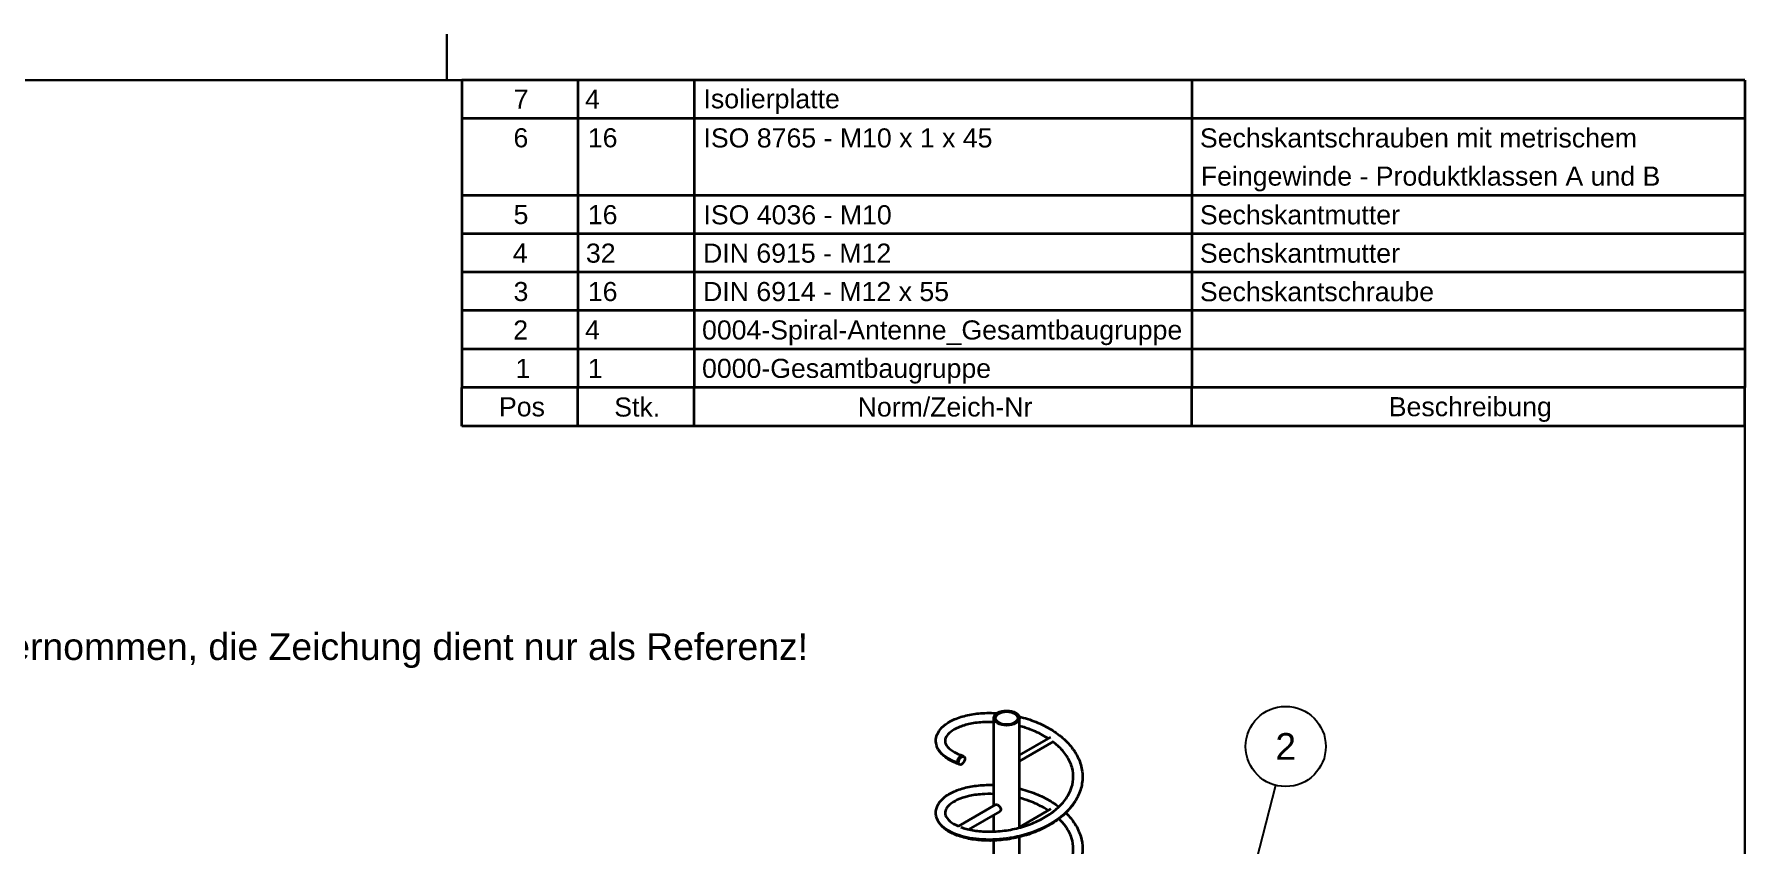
# Model space of a CAD drawing. Header units: millimetres. Extents: x 150 to 6235, y 143 to 4395.
# Drawn here: x 2789 to 6150, y 2802 to 4395 of the extents above; entities that cross this region are included whole.
import ezdxf

# ---------------------------------------------------------------- set-up
doc = ezdxf.new("R2010")
doc.units = ezdxf.units.MM
doc.header["$LTSCALE"] = 15
doc.layers.add('AM_0', color=7, linetype='Continuous', lineweight=35)
doc.layers.add('AM_6', color=7, linetype='Continuous', lineweight=35)
for name, color, linetype, lineweight, true_color in [('AM_5', 3, 'Continuous', 25, 0x00ff00), ('AM_TANG', 171, 'Continuous', 18, 0x8080ff), ('Skizziergeometrie(Böma)', 179, 'Continuous', 30, 0x262659)]:
    doc.layers.add(name, color=color, linetype=linetype, lineweight=lineweight, true_color=true_color)
doc.styles.add('WEC-2_5', font='arial.ttf')
doc.styles.add('WEC-3_5', font='arial.ttf')

# ---------------------------------------------------------------- blocks, each defined once
blk = doc.blocks.new('Ränder A3')
at = {"layer": 'Skizziergeometrie(Böma)'}
for p, q in [((10, 287), (410, 287)), ((410, 287), (410, 10))]:
    blk.add_line(p, q, dxfattribs=at)
blk = doc.blocks.new('Faltmarken_A3')
at = {"layer": 'Skizziergeometrie(Böma)'}
blk.add_line((230, 0), (230, 6), dxfattribs=at)
blk = doc.blocks.new('Bauteilliste')
at = {"layer": 'AM_6'}
for p, q in [((410, 287), (241.95, 287)), ((241.95, 287), (241.95, 246.72)), ((257.16, 287), (257.16, 246.72)), ((272.37, 287), (272.37, 246.72)), ((337.56, 287), (337.56, 246.72)), ((410, 287), (410, 246.72)), ((410, 281.96), (241.95, 281.96)), ((410, 271.89), (241.95, 271.89)), ((410, 266.86), (241.95, 266.86)), ((410, 261.82), (241.95, 261.82)), ((410, 256.79), (241.95, 256.79)), ((410, 251.75), (241.95, 251.75)), ((410, 246.72), (241.95, 246.72)), ((241.95, 241.68), (241.95, 246.72)), ((257.16, 241.68), (257.16, 246.72)), ((272.37, 241.68), (272.37, 246.72)), ((337.56, 241.68), (337.56, 246.72)), ((410, 241.68), (410, 246.72)), ((410, 241.68), (241.95, 241.68))]:
    blk.add_line(p, q, dxfattribs=at)
at = {"layer": 'AM_6', "color": 7, "char_height": 2.5, "attachment_point": 7, "style": 'WEC-2_5'}
for s, insert in [('7', (248.75, 283.25)), ('4', (258.1, 283.23)), ('Isolierplatte', (273.61, 282.54)), ('6', (248.72, 278.15)), ('16', (258.46, 278.15)), ('ISO 8765 - M10 x 1 x 45', (273.61, 278.13)), ('Sechskantschrauben mit metrischem ', (338.63, 278.13)), ('Feingewinde - Produktklassen A und B', (338.76, 272.41)), ('5', (248.73, 268.1)), ('16', (258.46, 268.08)), ('ISO 4036 - M10', (273.61, 268.06)), ('Sechskantmutter', (338.63, 268.06)), ('4', (248.63, 263.09)), ('32', (258.21, 263.04)), ('DIN 6915 - M12', (273.55, 263.04)), ('Sechskantmutter', (338.63, 263.03)), ('3', (248.73, 258.01)), ('16', (258.46, 258.01)), ('DIN 6914 - M12 x 55', (273.55, 258.01)), ('Sechskantschraube', (338.63, 257.99)), ('2', (248.69, 253.01)), ('4', (258.1, 253.02)), ('0004-Spiral-Antenne_Gesamtbaugruppe', (273.42, 252.26)), ('1', (248.98, 247.98)), ('1', (258.46, 247.98)), ('0000-Gesamtbaugruppe', (273.42, 247.23)), ('Pos', (246.82, 242.91)), ('Stk.', (261.92, 242.88)), ('Norm/Zeich-Nr', (293.8, 242.89)), ('Beschreibung', (363.37, 242.21))]:
    blk.add_mtext(s, dxfattribs=dict(at, insert=insert))
blk = doc.blocks.new('Positionsnummer1')
at = {"layer": 'AM_5', "linetype": 'Continuous', "lineweight": 25}
for p, q in [((346.06, 184.75), (348.58, 194.64)), ((345.58, 184.87), (345.32, 181.84)), ((346.06, 184.75), (345.32, 181.84)), ((345.32, 181.84), (346.55, 184.62)), ((346.55, 184.62), (345.58, 184.87))]:
    blk.add_line(p, q, dxfattribs=at)
at = {"layer": 'AM_5', "linetype": 'Continuous', "lineweight": 25, "flags": 128}
blk.add_lwpolyline([(345.58, 184.87), (345.32, 181.84), (346.55, 184.62), (345.58, 184.87)], dxfattribs=at)
at = {"layer": 'AM_5'}
blk.add_circle((349.87, 199.71), 5.25, dxfattribs=at)
blk.add_solid([(345.58, 184.87), (345.32, 181.84), (346.55, 184.62), (345.58, 184.87)], dxfattribs=at)
at = {"layer": 'AM_5', "color": 7, "insert": (349.87, 199.71), "char_height": 3.5, "attachment_point": 5, "style": 'WEC-3_5'}
blk.add_mtext('2', dxfattribs=at)

msp = doc.modelspace()

# ---------------------------------------------------------------- linework, layer by layer
at = {"layer": 'AM_0'}
for p, q in [((4674.766, 2879.208), (4674.766, 3051.451)), ((4724.766, 2836.066), (4724.766, 3051.451)), ((4724.766, 2978.578), (4786.477, 3014.207)), ((4724.766, 2967.031), (4791.466, 3005.54)), ((4606.919, 2960.231), (4604.797, 2961.456)), ((4615.919, 2975.82), (4613.797, 2977.044)), ((4678.653, 2881.453), (4605.058, 2838.962)), ((4686.378, 2868.073), (4624.963, 2832.615)), ((4674.766, 2828.463), (4674.766, 2861.369)), ((4724.766, 2837.16), (4786.477, 2872.789)), ((4674.766, 2737.791), (4674.766, 2810.703)), ((4724.766, 2694.649), (4724.766, 2817.731))]:
    msp.add_line(p, q, dxfattribs=at)
for centre, major_axis in [((4699.766, 3051.451), (25, 0)), ((4699.766, 3051.451), (22, 0)), ((4611.419, 2968.026), (4.5, 7.794))]:
    msp.add_ellipse(centre, major_axis=major_axis, ratio=0.57735027, dxfattribs=at)
msp.add_ellipse((4609.297, 2969.25), major_axis=(4.5, 7.794), ratio=0.57735027, start_param=0, end_param=3.14159265, dxfattribs=at)
msp.add_ellipse((4609.297, 2969.25), major_axis=(4.5, 7.794), ratio=0.57735027, start_param=0, end_param=3.14159265, dxfattribs=at)
for points, knots in [([(4605.04, 2961.316), (4596.85, 2964.212), (4589.524, 2967.74), (4577.08, 2975.888), (4571.885, 2980.578), (4564.282, 2990.913), (4561.793, 2996.672), (4560.846, 3003.957), (4560.757, 3005.322), (4560.757, 3010.798), (4561.579, 3014.919), (4565.149, 3023.888), (4568.405, 3028.632), (4577.062, 3037.437), (4582.655, 3041.511), (4595.991, 3048.787), (4603.93, 3051.975), (4621.457, 3057.041), (4631.17, 3058.942), (4651.612, 3061.24), (4662.469, 3061.662), (4675.997, 3061.217), (4678.456, 3061.098), (4680.93, 3060.941)], [0.03816922, 0.03816922, 0.03816922, 0.03816922, 3.51378959, 3.51378959, 7.02104837, 7.02104837, 10.47246091, 10.47246091, 11.26142487, 11.26142487, 13.63890988, 13.63890988, 16.73911277, 16.73911277, 20.04595229, 20.04595229, 23.53259557, 23.53259557, 27.03588002, 27.03588002, 30.51471772, 30.51471772, 31.2809065, 31.2809065, 31.2809065, 31.2809065]), ([(4724.257, 3054.347), (4729.867, 3052.984), (4735.433, 3051.427), (4751.847, 3046.186), (4762.533, 3041.89), (4782.535, 3031.927), (4791.978, 3026.19), (4808.989, 3013.538), (4816.664, 3006.537), (4829.695, 2991.62), (4835.139, 2983.604), (4843.355, 2967.038), (4846.198, 2958.376), (4848.381, 2945.113), (4848.757, 2940.541), (4848.757, 2927.321), (4847.389, 2918.606), (4842.075, 2901.775), (4838.102, 2893.544), (4827.843, 2877.909), (4821.464, 2870.41), (4806.726, 2856.52), (4798.248, 2850.05), (4779.81, 2838.497), (4769.723, 2833.342), (4748.676, 2824.602), (4737.578, 2820.956), (4715.16, 2815.303), (4703.691, 2813.254), (4681.166, 2810.772), (4669.961, 2810.318), (4648.555, 2810.926), (4638.215, 2811.99), (4619.053, 2815.477), (4610.112, 2817.924), (4594.158, 2824.007), (4587.052, 2827.686), (4575.122, 2836.123), (4570.215, 2840.954), (4563.291, 2851.518), (4561.193, 2857.36), (4560.778, 2863.944), (4560.757, 2864.607), (4560.757, 2867.26), (4560.946, 2869.253), (4562.32, 2876.478), (4564.663, 2881.552), (4571.518, 2890.888), (4576.141, 2895.209), (4587.591, 2903.148), (4594.643, 2906.747), (4610.639, 2912.782), (4619.725, 2915.229), (4639.162, 2918.672), (4649.634, 2919.698), (4665.15, 2920.056), (4669.93, 2920.019), (4674.766, 2919.835)], [35.70798362, 35.70798362, 35.70798362, 35.70798362, 37.43415746, 37.43415746, 40.89363316, 40.89363316, 44.36072977, 44.36072977, 47.83617331, 47.83617331, 51.31126912, 51.31126912, 54.76358285, 54.76358285, 56.55342816, 56.55342816, 59.94904805, 59.94904805, 63.33816187, 63.33816187, 66.76631912, 66.76631912, 70.23125608, 70.23125608, 73.70839169, 73.70839169, 77.18085017, 77.18085017, 80.64446173, 80.64446173, 84.10214191, 84.10214191, 87.56022076, 87.56022076, 91.02777688, 91.02777688, 94.51611577, 94.51611577, 98.02424836, 98.02424836, 101.45456211, 101.45456211, 101.8378827, 101.8378827, 102.98907107, 102.98907107, 106.07356596, 106.07356596, 109.27261743, 109.27261743, 112.71196907, 112.71196907, 116.21969771, 116.21969771, 119.70820096, 119.70820096, 121.21778559, 121.21778559, 121.21778559, 121.21778559]), ([(4674.766, 3043.491), (4668.242, 3043.758), (4661.833, 3043.735), (4645.857, 3042.96), (4636.501, 3041.778), (4619.608, 3038.261), (4611.937, 3035.9), (4598.949, 3030.419), (4593.519, 3027.258), (4585.327, 3020.783), (4582.5, 3017.443), (4579.15, 3011.235), (4578.572, 3008.394), (4579.072, 3002.239), (4580.51, 2998.665), (4586.69, 2991.247), (4591.312, 2987.487), (4601.882, 2981.612), (4607.237, 2979.285), (4613.233, 2977.297)], [466.26169299, 466.26169299, 466.26169299, 466.26169299, 468.30914145, 468.30914145, 471.56056883, 471.56056883, 474.80062975, 474.80062975, 478.01561272, 478.01561272, 481.19852051, 481.19852051, 484.44393211, 484.44393211, 488.21209042, 488.21209042, 491.77328096, 491.77328096, 494.43437182, 494.43437182, 494.43437182, 494.43437182]), ([(4781.513, 3011.34), (4780.006, 3012.318), (4778.474, 3013.276), (4768.3, 3019.406), (4758.841, 3024.037), (4741.175, 3031.026), (4733.024, 3033.693), (4724.766, 3035.891)], [454.76062913, 454.76062913, 454.76062913, 454.76062913, 455.34343284, 455.34343284, 458.57297647, 458.57297647, 461.13053792, 461.13053792, 461.13053792, 461.13053792]), ([(4609.958, 2837.025), (4613.128, 2835.863), (4616.508, 2834.793), (4627.843, 2831.743), (4636.58, 2830.163), (4655.221, 2828.312), (4665.275, 2828.039), (4685.885, 2828.958), (4696.597, 2830.164), (4717.814, 2834.075), (4728.478, 2836.811), (4748.901, 2843.696), (4758.814, 2847.895), (4777.103, 2857.505), (4785.621, 2862.986), (4800.604, 2874.86), (4807.188, 2881.339), (4817.973, 2894.857), (4822.252, 2901.993), (4828.301, 2916.52), (4830.094, 2924.016), (4831.122, 2939.074), (4830.317, 2946.75), (4826.08, 2961.848), (4822.593, 2969.383), (4813.209, 2983.669), (4807.279, 2990.536), (4797.28, 2999.684), (4794.008, 3002.399), (4790.551, 3005.012)], [411.53265818, 411.53265818, 411.53265818, 411.53265818, 412.9960435, 412.9960435, 416.1993932, 416.1993932, 419.43201015, 419.43201015, 422.68054577, 422.68054577, 425.93369151, 425.93369151, 429.18329113, 429.18329113, 432.42399945, 432.42399945, 435.65522956, 435.65522956, 438.88757392, 438.88757392, 442.15097358, 442.15097358, 445.47500932, 445.47500932, 448.81723808, 448.81723808, 452.10381534, 452.10381534, 453.5506012, 453.5506012, 453.5506012, 453.5506012]), ([(4674.766, 2902.074), (4666.792, 2902.4), (4658.979, 2902.291), (4641.895, 2901.107), (4632.738, 2899.743), (4616.327, 2895.906), (4608.94, 2893.406), (4596.583, 2887.716), (4591.504, 2884.485), (4584.022, 2877.973), (4581.56, 2874.676), (4578.807, 2868.563), (4578.464, 2865.76), (4579.552, 2859.446), (4581.443, 2855.67), (4588.558, 2848.235), (4593.482, 2844.636), (4601.395, 2840.596), (4603.181, 2839.763), (4605.061, 2838.961)], [383.85651611, 383.85651611, 383.85651611, 383.85651611, 386.36116304, 386.36116304, 389.61169044, 389.61169044, 392.84911736, 392.84911736, 396.05946682, 396.05946682, 399.24017539, 399.24017539, 402.52310419, 402.52310419, 406.35136996, 406.35136996, 409.81426764, 409.81426764, 410.75070849, 410.75070849, 410.75070849, 410.75070849]), ([(4724.766, 2912.808), (4725.73, 2912.572), (4726.692, 2912.33), (4738.813, 2909.204), (4749.835, 2905.517), (4770.727, 2896.711), (4780.732, 2891.531), (4794.232, 2882.969), (4798.415, 2880.053), (4802.396, 2877)], [126.33629256, 126.33629256, 126.33629256, 126.33629256, 126.63377954, 126.63377954, 130.09148547, 130.09148547, 133.55514129, 133.55514129, 135.20080207, 135.20080207, 135.20080207, 135.20080207]), ([(4781.511, 2869.922), (4778.828, 2871.663), (4776.063, 2873.344), (4764.4, 2879.981), (4754.768, 2884.425), (4738.279, 2890.541), (4731.563, 2892.664), (4724.766, 2894.473)], [372.35535093, 372.35535093, 372.35535093, 372.35535093, 373.39208888, 373.39208888, 376.62207336, 376.62207336, 378.72530567, 378.72530567, 378.72530567, 378.72530567]), ([(4815.976, 2865.27), (4822.872, 2858.528), (4828.869, 2851.252), (4838.828, 2835.662), (4842.742, 2827.204), (4847.575, 2810.713), (4848.757, 2802.613), (4848.757, 2785.915), (4847.392, 2777.211), (4842.088, 2760.39), (4838.119, 2752.158), (4827.866, 2736.521), (4821.489, 2729.02), (4806.756, 2715.128), (4798.282, 2708.657), (4779.848, 2697.1), (4769.762, 2691.944), (4748.717, 2683.2), (4737.621, 2679.552), (4715.203, 2673.895), (4703.734, 2671.844), (4681.209, 2669.357), (4670.003, 2668.902), (4648.595, 2669.506), (4638.253, 2670.568), (4619.088, 2674.052), (4610.144, 2676.497), (4594.187, 2682.577), (4587.078, 2686.254), (4575.142, 2694.688), (4570.232, 2699.517), (4563.301, 2710.079), (4561.199, 2715.92), (4560.778, 2722.512), (4560.757, 2723.182), (4560.757, 2725.865), (4560.951, 2727.879), (4562.344, 2735.125), (4564.696, 2740.195), (4571.57, 2749.526), (4576.203, 2753.844), (4587.673, 2761.777), (4594.735, 2765.373), (4610.747, 2771.398), (4619.84, 2773.839), (4639.289, 2777.271), (4649.766, 2778.29), (4665.241, 2778.638), (4669.976, 2778.6), (4674.766, 2778.418)], [137.20493186, 137.20493186, 137.20493186, 137.20493186, 140.50478579, 140.50478579, 143.96950449, 143.96950449, 147.12809811, 147.12809811, 150.51938925, 150.51938925, 153.90852528, 153.90852528, 157.33662462, 157.33662462, 160.8015299, 160.8015299, 164.27866381, 164.27866381, 167.751133, 167.751133, 171.21475491, 171.21475491, 174.67243917, 174.67243917, 178.13051237, 178.13051237, 181.59804943, 181.59804943, 185.08635582, 185.08635582, 188.59448843, 188.59448843, 192.02504345, 192.02504345, 192.41258654, 192.41258654, 193.5764833, 193.5764833, 196.66108105, 196.66108105, 199.86121554, 199.86121554, 203.30123082, 203.30123082, 206.80896301, 206.80896301, 210.29735953, 210.29735953, 211.79252537, 211.79252537, 211.79252537, 211.79252537]), ([(4678.653, 2881.453), (4679.027, 2881.669), (4679.524, 2881.735), (4680.708, 2881.511), (4681.398, 2881.222), (4682.779, 2880.425), (4683.557, 2879.866), (4685.062, 2878.537), (4685.787, 2877.766), (4686.968, 2876.219), (4687.504, 2875.339), (4688.229, 2873.56), (4688.415, 2872.66), (4688.415, 2871.862)], [2.93073307, 2.93073307, 2.93073307, 2.93073307, 3.2237471, 3.2237471, 3.51676112, 3.51676112, 3.80977515, 3.80977515, 4.10278917, 4.10278917, 4.395902, 4.395902, 4.68901483, 4.68901483, 4.68901483, 4.68901483]), ([(4688.415, 2871.862), (4688.415, 2871.064), (4688.229, 2870.27), (4687.504, 2868.945), (4686.968, 2868.414), (4686.378, 2868.073)], [0, 0, 0, 0, 0.29311283, 0.29311283, 0.586225659, 0.586225659, 0.586225659, 0.586225659]), ([(4609.958, 2695.607), (4614.099, 2694.092), (4618.601, 2692.73), (4631.425, 2689.621), (4640.383, 2688.21), (4659.378, 2686.726), (4669.567, 2686.654), (4690.346, 2687.986), (4701.095, 2689.407), (4722.285, 2693.742), (4732.885, 2696.691), (4753.085, 2703.979), (4762.84, 2708.372), (4780.73, 2718.333), (4789.005, 2723.973), (4803.444, 2736.118), (4809.722, 2742.711), (4819.864, 2756.407), (4823.802, 2763.608), (4829.159, 2778.235), (4830.595, 2785.765), (4830.895, 2800.865), (4829.715, 2808.549), (4824.73, 2823.592), (4820.877, 2831.063), (4812.017, 2843.48), (4807.507, 2848.644), (4802.397, 2853.54)], [329.12778821, 329.12778821, 329.12778821, 329.12778821, 331.03891197, 331.03891197, 334.24702558, 334.24702558, 337.48269235, 337.48269235, 340.73247884, 340.73247884, 343.98555606, 343.98555606, 347.23415581, 347.23415581, 350.47340344, 350.47340344, 353.70377367, 353.70377367, 356.93820794, 356.93820794, 360.20913769, 360.20913769, 363.5405735, 363.5405735, 366.87802806, 366.87802806, 369.36792605, 369.36792605, 369.36792605, 369.36792605])]:
    msp.add_open_spline(points, degree=3, knots=knots, dxfattribs=at)
at = {"layer": 'AM_TANG'}
for points, knots in [([(4560.759, 3006.686), (4560.758, 3005.429), (4560.85, 3004.172), (4561.035, 3002.918), (4562.185, 2995.154), (4566.93, 2987.524), (4574.928, 2980.79), (4581.947, 2974.88), (4591.46, 2969.664), (4602.933, 2965.576)], [36.91371368, 36.91371368, 36.91371368, 36.91371368, 36.975928382, 36.975928382, 36.975928382, 37.361085594, 37.361085594, 37.361085594, 37.699111843, 37.699111843, 37.699111843, 37.699111843]), ([(4560.765, 2865.269), (4560.765, 2861.443), (4561.619, 2857.617), (4563.33, 2853.885), (4566.801, 2846.307), (4573.796, 2839.123), (4583.808, 2833.061), (4593.819, 2826.999), (4606.84, 2822.064), (4621.929, 2818.822), (4637.058, 2815.571), (4654.255, 2814.025), (4672.273, 2814.507), (4690.283, 2814.989), (4709.099, 2817.498), (4727.356, 2822.063), (4745.606, 2826.625), (4763.284, 2833.24), (4779.109, 2841.637), (4794.927, 2850.03), (4808.883, 2860.2), (4819.964, 2871.619), (4831.042, 2883.035), (4839.24, 2895.692), (4843.964, 2908.884), (4847.141, 2917.756), (4848.746, 2926.867), (4848.75, 2935.978)], [30.63052837, 30.63052837, 30.63052837, 30.63052837, 30.81984757, 30.81984757, 30.81984757, 31.20418961, 31.20418961, 31.20418961, 31.58848336, 31.58848336, 31.58848336, 31.97378668, 31.97378668, 31.97378668, 32.35891775, 32.35891775, 32.35891775, 32.74388803, 32.74388803, 32.74388803, 33.12870889, 33.12870889, 33.12870889, 33.51339166, 33.51339166, 33.51339166, 33.77212103, 33.77212103, 33.77212103, 33.77212103])]:
    msp.add_open_spline(points, degree=3, knots=knots, dxfattribs=at)

# ---------------------------------------------------------------- block references
at = {"xscale": 15, "yscale": 15, "zscale": 15}
for name, p in [('Faltmarken_A3', (150, 4305)), ('Ränder A3', (0, 0))]:
    msp.add_blockref(name, p, dxfattribs=at)
at = {"layer": 'AM_5', "xscale": 15, "yscale": 15, "zscale": 15}
msp.add_blockref('Positionsnummer1', (0, 0), dxfattribs=at)
at = {"layer": 'AM_6', "xscale": 15, "yscale": 15, "zscale": 15}
msp.add_blockref('Bauteilliste', (0, 0), dxfattribs=at)

# ---------------------------------------------------------------- texts
at = {"layer": 'AM_6', "color": 7, "insert": (1973.865, 3218.085), "char_height": 52.5, "width": 2335.44974, "attachment_point": 1, "style": 'WEC-3_5'}
msp.add_mtext('\\fArial|b0|i0;Montage wird selbst Übernommen, die Zeichung dient nur als Referenz!', dxfattribs=at)

doc.saveas('drawing.dxf')
